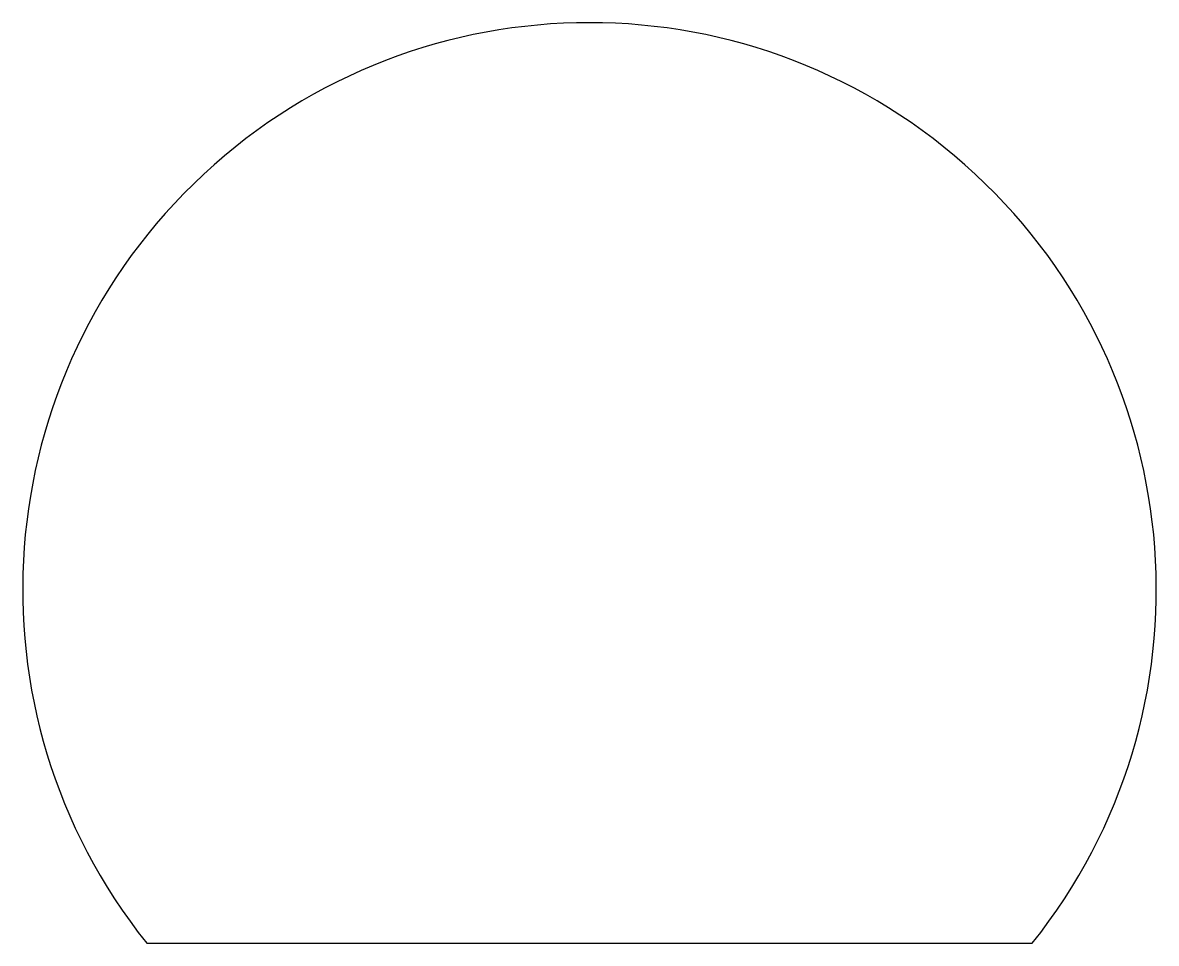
# Model space of a CAD drawing. Header units: millimetres. Extents: x -3.3 to 3.3, y -2.06 to 3.3.
import ezdxf

# ---------------------------------------------------------------- set-up
doc = ezdxf.new("R2010")
doc.units = ezdxf.units.MM
doc.layers.get('0').update_dxf_attribs({"linetype": 'CONTINUOUS'})

msp = doc.modelspace()

# ---------------------------------------------------------------- linework, layer by layer
msp.add_lwpolyline([(-0.0089, -2.0612), (2.5771, -2.0612, 2.080324), (-2.5771, -2.0612)], format="xyb", close=True)

doc.saveas('drawing.dxf')
